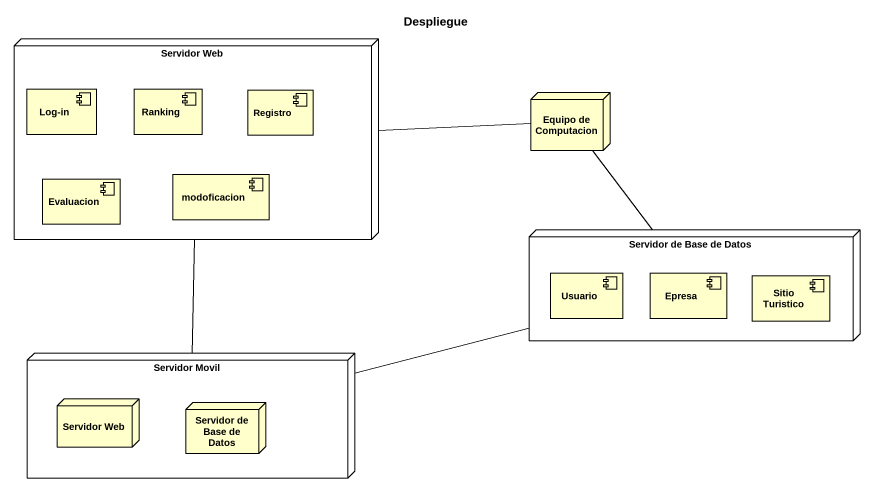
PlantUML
@startuml
title Despliegue
node "Servidor Web" as Servidor_Web {
  component "Log-in" as Log_in
  component Ranking
  component Registro
  component Evaluacion
  component modoficacion
}
node "Equipo de Computacion" as Equipo_de_Computacion
node "Servidor de Base de Datos" as Servidor_de_Base_de_Datos {
  component Usuario
  component Epresa
  component "Sitio Turistico" as Sitio_Turistico
}
node "Servidor Movil" as Servidor_Movil {
  node "Servidor Web" as Servidor_Web_2
  node "Servidor de Base de Datos" as Servidor_de_Base_de_Datos_2
}
Servidor_Web -right- Equipo_de_Computacion
Equipo_de_Computacion -- Servidor_de_Base_de_Datos
Servidor_Movil -up- Servidor_Web
Servidor_Movil -right- Servidor_de_Base_de_Datos
@enduml
